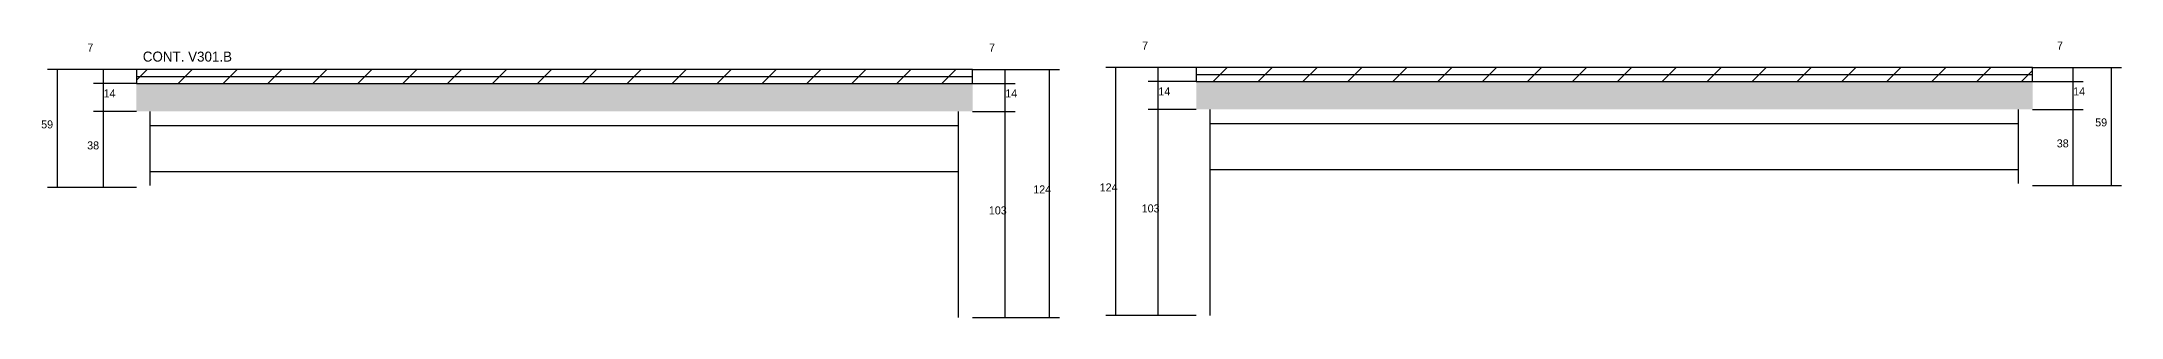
# Model space of a CAD drawing. Header units: metres. Extents: x 1998 to 4770, y 6939 to 8238.
# Drawn here: x 1998 to 3038, y 6978 to 7116 of the extents above; entities that cross this region are included whole.
import ezdxf

# ---------------------------------------------------------------- set-up
doc = ezdxf.new("R2010")
doc.units = ezdxf.units.M
for name, color, linetype in [('COTA', 241, 'Continuous'), ('Painéis', 200, 'Continuous'), ('REAPROVEITAMENTO', 251, 'Continuous'), ('SARR_2.2x7', 40, 'Continuous'), ('Texto Seção', 7, 'Continuous')]:
    doc.layers.add(name, color=color, linetype=linetype)

msp = doc.modelspace()

# ---------------------------------------------------------------- hatches: boundary and pattern name
at = {"layer": 'COTA'}
h = msp.add_hatch(dxfattribs=at)
h.set_pattern_fill('AR-CONC', scale=0.03)
h.paths.add_polyline_path([(2463.5, 7095.3), (2045.5, 7095.3), (2045.5, 7095.3), (2045.5, 7081.3), (2045.5, 7081.3), (2463.5, 7081.3), (2463.5, 7081.3), (2463.5, 7095.3)])
h = msp.add_hatch(dxfattribs=at)
h.set_pattern_fill('AR-CONC', scale=0.03)
h.paths.add_polyline_path([(2575.3, 7096.3), (2993.3, 7096.3), (2993.3, 7096.3), (2993.3, 7082.3), (2993.3, 7082.3), (2575.3, 7082.3), (2575.3, 7082.3), (2575.3, 7096.3)])
at = {"layer": 'REAPROVEITAMENTO'}
h = msp.add_hatch(dxfattribs=at)
h.set_pattern_fill('ANSI31', scale=5)
h.paths.add_polyline_path([(2045.5, 7102.3), (2045.5, 7095.3), (2045.5, 7095.3), (2302, 7095.3), (2302, 7095.3), (2302, 7102.3), (2302, 7102.3), (2045.5, 7102.3)])
h = msp.add_hatch(dxfattribs=at)
h.set_pattern_fill('ANSI31', scale=5)
h.paths.add_polyline_path([(2302, 7102.3), (2302, 7095.3), (2302, 7095.3), (2463.5, 7095.3), (2463.5, 7095.3), (2463.5, 7102.3), (2463.5, 7102.3), (2302, 7102.3)])
h = msp.add_hatch(dxfattribs=at)
h.set_pattern_fill('ANSI31', scale=5)
h.paths.add_polyline_path([(2575.3, 7103.3), (2575.3, 7096.3), (2575.3, 7096.3), (2831.8, 7096.3), (2831.8, 7096.3), (2831.8, 7103.3), (2831.8, 7103.3), (2575.3, 7103.3)])
h = msp.add_hatch(dxfattribs=at)
h.set_pattern_fill('ANSI31', scale=5)
h.paths.add_polyline_path([(2831.8, 7103.3), (2831.8, 7096.3), (2831.8, 7096.3), (2993.3, 7096.3), (2993.3, 7096.3), (2993.3, 7103.3), (2993.3, 7103.3), (2831.8, 7103.3)])

# ---------------------------------------------------------------- linework, layer by layer
at = {"layer": 'Painéis'}
for p, q in [((2045.5, 7102.3), (2001, 7102.3)), ((2006, 7043.3), (2006, 7102.3)), ((2045.5, 7102.3), (2024.1, 7102.3)), ((2029.1, 7095.3), (2029.1, 7102.3)), ((2463.5, 7102.3), (2506.9, 7102.3)), ((2463.5, 7102.3), (2484.8, 7102.3)), ((2479.8, 7095.3), (2479.8, 7102.3)), ((2501.9, 6978.3), (2501.9, 7102.3)), ((2575.3, 7103.3), (2530.1, 7103.3)), ((2535.1, 6979.3), (2535.1, 7103.3)), ((2575.3, 7103.3), (2551.3, 7103.3)), ((2556.3, 7096.3), (2556.3, 7103.3)), ((2993.3, 7103.3), (3037.7, 7103.3)), ((2993.3, 7103.3), (3018.6, 7103.3)), ((3013.6, 7096.3), (3013.6, 7103.3)), ((3032.7, 7044.3), (3032.7, 7103.3)), ((2045.5, 7095.3), (2024.1, 7095.3)), ((2045.5, 7095.3), (2024.1, 7095.3)), ((2029.1, 7081.3), (2029.1, 7095.3)), ((2463.5, 7095.3), (2484.8, 7095.3)), ((2463.5, 7095.3), (2484.8, 7095.3)), ((2479.8, 7081.3), (2479.8, 7095.3)), ((2575.3, 7096.3), (2551.3, 7096.3)), ((2575.3, 7096.3), (2551.3, 7096.3)), ((2556.3, 7082.3), (2556.3, 7096.3)), ((2993.3, 7096.3), (3018.6, 7096.3)), ((2993.3, 7096.3), (3018.6, 7096.3)), ((3013.6, 7082.3), (3013.6, 7096.3)), ((2045.5, 7081.3), (2024.1, 7081.3)), ((2045.5, 7081.3), (2024.1, 7081.3)), ((2029.1, 7043.3), (2029.1, 7081.3)), ((2463.5, 7081.3), (2484.8, 7081.3)), ((2463.5, 7081.3), (2484.8, 7081.3)), ((2479.8, 6978.3), (2479.8, 7081.3)), ((2575.3, 7082.3), (2551.3, 7082.3)), ((2575.3, 7082.3), (2551.3, 7082.3)), ((2556.3, 6979.3), (2556.3, 7082.3)), ((2993.3, 7082.3), (3018.6, 7082.3)), ((2993.3, 7082.3), (3018.6, 7082.3)), ((3013.6, 7044.3), (3013.6, 7082.3)), ((2045.5, 7043.3), (2001, 7043.3)), ((2045.5, 7043.3), (2024.1, 7043.3)), ((2993.3, 7044.3), (3018.6, 7044.3)), ((2993.3, 7044.3), (3037.7, 7044.3)), ((2463.5, 6978.3), (2484.8, 6978.3)), ((2463.5, 6978.3), (2506.9, 6978.3)), ((2575.3, 6979.3), (2530.1, 6979.3)), ((2575.3, 6979.3), (2551.3, 6979.3))]:
    msp.add_line(p, q, dxfattribs=at)
for points in [[(2045.5, 7095.3), (2463.5, 7095.3), (2463.5, 7102.3), (2045.5, 7102.3)], [(2575.3, 7096.3), (2993.3, 7096.3), (2993.3, 7103.3), (2575.3, 7103.3)]]:
    msp.add_lwpolyline(points, close=True, dxfattribs=at)
at = {"layer": 'SARR_2.2x7'}
for p, q in [((2045.5, 7098.8), (2302, 7098.8)), ((2302, 7098.8), (2463.5, 7098.8)), ((2575.3, 7099.8), (2831.8, 7099.8)), ((2831.8, 7099.8), (2993.3, 7099.8)), ((2052.4, 7044.3), (2052.4, 7081.3)), ((2456.5, 6978.3), (2456.5, 7081.3)), ((2582.2, 6979.3), (2582.2, 7082.3)), ((2986.3, 7045.3), (2986.3, 7082.3)), ((2052.4, 7074.3), (2289.5, 7074.3)), ((2289.5, 7074.3), (2456.5, 7074.3)), ((2582.2, 7075.3), (2749.2, 7075.3)), ((2749.3, 7075.3), (2986.3, 7075.3)), ((2052.4, 7051.3), (2289.5, 7051.3)), ((2289.5, 7051.3), (2456.5, 7051.3)), ((2582.2, 7052.3), (2749.2, 7052.3)), ((2749.3, 7052.3), (2986.3, 7052.3))]:
    msp.add_line(p, q, dxfattribs=at)

# ---------------------------------------------------------------- texts
at = {"layer": 'Painéis'}
for s, p in [('7', (2021, 7111.2)), ('7', (2471.7, 7111.2)), ('7', (2548.2, 7112.2)), ('7', (3005.5, 7112.2)), ('14', (2029.1, 7088.3)), ('14', (2479.8, 7088.3)), ('14', (2556.3, 7089.3)), ('14', (3013.6, 7089.3)), ('59', (1997.9, 7072.8)), ('59', (3024.6, 7073.8)), ('38', (2020.9, 7062.3)), ('38', (3005.4, 7063.3)), ('124', (2493.8, 7040.3)), ('124', (2527, 7041.3)), ('103', (2471.6, 7029.8)), ('103', (2548, 7030.8))]:
    msp.add_text(s, height=4, dxfattribs=at).set_placement(p)
at = {"layer": 'Texto Seção'}
msp.add_text('CONT. V301.B', height=5, dxfattribs=at).set_placement((2048.7, 7106.2))

doc.saveas('drawing.dxf')
